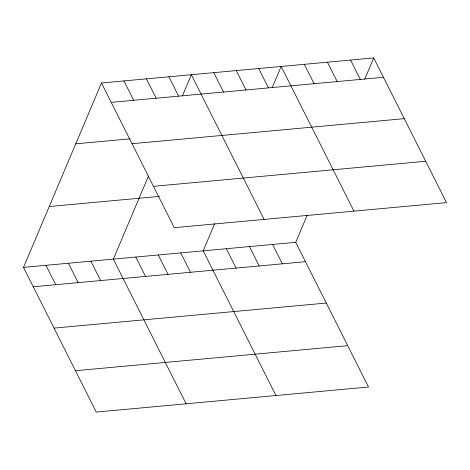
<?xml version="1.0" encoding="UTF-8"?>
<svg xmlns="http://www.w3.org/2000/svg" width="470" height="470" viewBox="0 0 470 470"><rect width="100%" height="100%" fill="white"/><g stroke="black" fill="none" stroke-linecap="round" stroke-linejoin="round"><path stroke-width="0.7" d="M307.215 215.207L295.742 242.32L368.515 387.01L96.268 412.067L23.5 267.383L101.485 82.99L373.732 57.933L446.5 202.617L174.258 227.68L101.485 82.99M148.467 176.062L113.34 259.111L186.108 403.801M182.378 95.886L191.325 74.724L264.099 219.408M214.649 223.726L203.181 250.845L275.949 395.529M272.218 87.62L281.166 66.452L353.939 211.136M364.779 79.095L373.732 57.933M111.231 102.366L383.473 77.303M75.752 143.844L130.09 138.838M132.029 143.72L404.276 118.657M153.461 186.326L425.703 161.263M49.238 206.536L159.365 196.395M23.5 267.383L295.742 242.32M33.247 286.759L305.488 261.696M54.044 328.113L326.286 303.05M75.47 370.718L347.712 345.656M350.591 60.06L360.337 79.436M327.449 62.193L337.196 81.569M304.307 64.32L314.054 83.695M258.706 68.52L268.452 87.896M236.246 70.588L245.992 89.964M213.785 72.656L223.532 92.032M272.6 244.453L282.347 263.829M168.865 76.792L178.612 96.162M249.464 246.586L259.205 265.955M146.405 78.86L156.152 98.23M226.323 248.712L236.063 268.088M123.945 80.922L133.692 100.298M180.721 252.913L190.468 272.283M158.261 254.981L168.007 274.351M135.801 257.049L145.547 276.419M90.88 261.179L100.627 280.555M68.42 263.247L78.167 282.623M45.96 265.315L55.707 284.691"/></g></svg>
